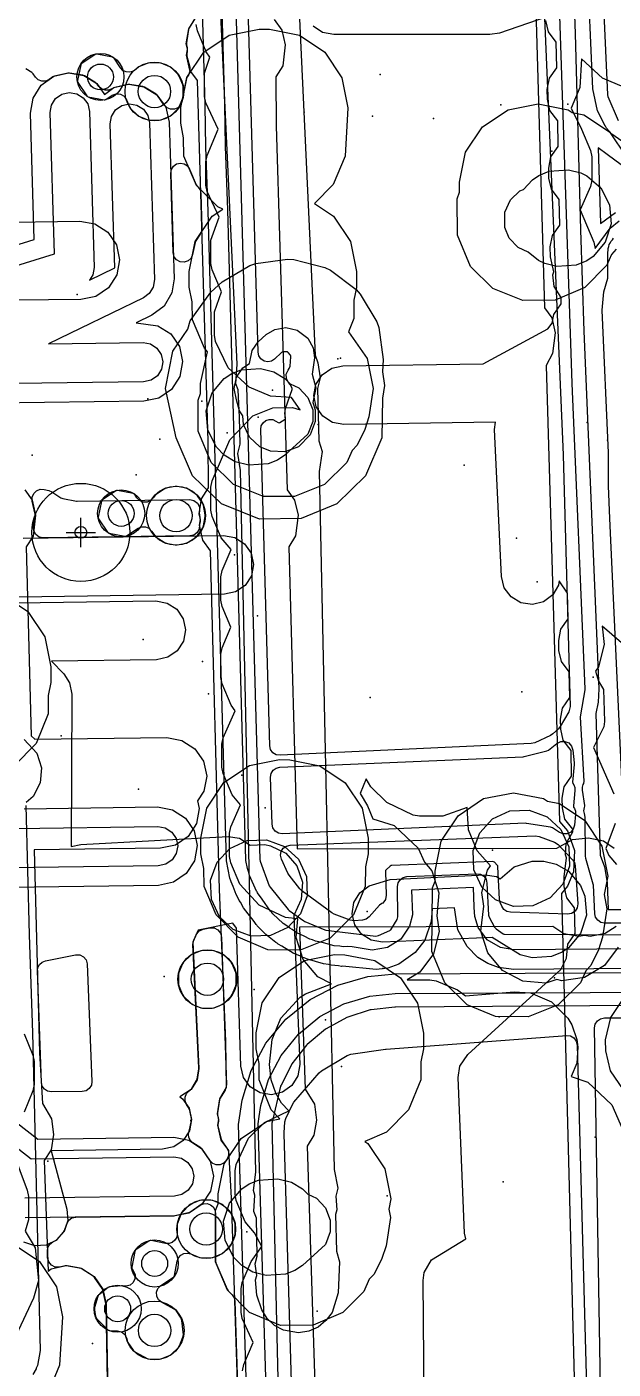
# Model space of a CAD drawing. Header units: metres. Extents: x 17722 to 17999, y 13535 to 15917.
# Drawn here: x 17795.3 to 17825.2, y 14920.9 to 14989.4 of the extents above; entities that cross this region are included whole.
import ezdxf

# ---------------------------------------------------------------- set-up
doc = ezdxf.new("R2010")
doc.units = ezdxf.units.M
for name, color, linetype in [('AI_GREENING_ALLOWED_ZONE', 4, 'Continuous'), ('AI_GREENING_EXCLUSIONS', 1, 'Continuous'), ('AI_GREENING_LAWN', 82, 'Continuous'), ('AI_GREENING_REJECTED', 6, 'Continuous'), ('AI_GREENING_SHRUBS', 92, 'Continuous'), ('AI_GREENING_TREES', 3, 'Continuous')]:
    doc.layers.add(name, color=color, linetype=linetype)

# ---------------------------------------------------------------- blocks, each defined once
blk = doc.blocks.new('AI_TREE')
for p, q in [((0, -0.3), (0, 0.3)), ((-0.3, 0), (0.3, 0))]:
    blk.add_line(p, q)
for radius in [1, 0.12]:
    blk.add_circle((0, 0), radius)
blk = doc.blocks.new('AI_SHRUB')
for radius in [1, 0.55]:
    blk.add_circle((0, 0), radius)

msp = doc.modelspace()

# ---------------------------------------------------------------- linework, layer by layer
at = {"layer": 'AI_GREENING_ALLOWED_ZONE'}
for points in [[(17803.857, 14989.706), (17803.605, 14989.302), (17803.571, 14989.212), (17803.459, 14988.539), (17803.462, 14988.443), (17803.493, 14988.309), (17803.499, 14988.113), (17803.474, 14987.963), (17803.479, 14987.858), (17803.628, 14987.303), (17803.638, 14987.092), (17803.56, 14986.895), (17803.502, 14986.808), (17803.465, 14986.718), (17803.231, 14985.544), (17803.158, 14985.366), (17803.023, 14985.228), (17802.846, 14985.152), (17802.653, 14985.149), (17802.474, 14985.218), (17802.334, 14985.351), (17801.98, 14985.846), (17801.91, 14985.913), (17801.331, 14986.274), (17801.241, 14986.308), (17800.568, 14986.42), (17800.472, 14986.417), (17799.807, 14986.263), (17799.719, 14986.224), (17799.689, 14986.202), (17799.511, 14986.122), (17799.316, 14986.116), (17799.133, 14986.185), (17798.991, 14986.319), (17798.916, 14986.425), (17798.845, 14986.491), (17798.267, 14986.853), (17798.177, 14986.887), (17797.505, 14987), (17797.408, 14986.998), (17796.744, 14986.845), (17796.655, 14986.805), (17796.468, 14986.671), (17796.289, 14986.59), (17796.092, 14986.584), (17795.908, 14986.655), (17795.766, 14986.791), (17795.653, 14986.954), (17795.584, 14987.021), (17795.279, 14987.217)], [(17799.491, 14917.28), (17799.363, 14924.156), (17799.358, 14924.205), (17799.207, 14924.895), (17799.169, 14924.983), (17798.779, 14925.543), (17798.71, 14925.61), (17798.136, 14925.979), (17798.046, 14926.014), (17797.375, 14926.134), (17797.278, 14926.133), (17796.99, 14926.07), (17796.99, 14926.07), (17796.773, 14926.071), (17796.577, 14926.164), (17796.439, 14926.331), (17796.384, 14926.541), (17796.372, 14926.886), (17796.402, 14927.074), (17796.499, 14927.236), (17796.65, 14927.351), (17796.795, 14927.423), (17796.872, 14927.482), (17797.192, 14927.849), (17797.24, 14927.933), (17797.358, 14928.282), (17797.461, 14928.458), (17797.626, 14928.578), (17797.825, 14928.622), (17802.84, 14928.689), (17802.889, 14928.694), (17803.58, 14928.841), (17803.669, 14928.879), (17804.166, 14929.221), (17804.33, 14929.295), (17804.51, 14929.305), (17804.682, 14929.251), (17804.824, 14929.14), (17804.917, 14928.986), (17804.949, 14928.808), (17804.947, 14926.388), (17804.966, 14926.293), (17805.533, 14924.938), (17805.585, 14924.86), (17805.785, 14924.656), (17805.888, 14924.502), (17805.928, 14924.322), (17806.207, 14915.727)]]:
    msp.add_lwpolyline(points, dxfattribs=at)
for points in [[(17802.662, 14981.884), (17802.694, 14982.078), (17802.799, 14982.244), (17802.959, 14982.357), (17803.151, 14982.4), (17803.344, 14982.365), (17803.51, 14982.259), (17803.621, 14982.097), (17803.963, 14981.299), (17804.016, 14981.222), (17804.049, 14981.188), (17804.155, 14981.033), (17804.195, 14980.85), (17804.249, 14979.077), (17804.23, 14978.924), (17804.165, 14978.784), (17803.936, 14978.442), (17803.899, 14978.353), (17803.778, 14977.742), (17803.697, 14977.552), (17803.545, 14977.411), (17803.35, 14977.343), (17803.144, 14977.36), (17802.963, 14977.459), (17802.837, 14977.623), (17802.788, 14977.824), (17802.662, 14981.884)], [(17795.604, 14965.153), (17795.601, 14965.355), (17795.677, 14965.542), (17795.821, 14965.683), (17796.01, 14965.756), (17796.212, 14965.749), (17796.447, 14965.691), (17796.6, 14965.624), (17797.066, 14965.322), (17797.156, 14965.286), (17797.851, 14965.157), (17797.899, 14965.153), (17803.634, 14965.229), (17803.846, 14965.184), (17804.02, 14965.055), (17804.122, 14964.863), (17804.134, 14964.647), (17804.117, 14964.548), (17804.12, 14964.452), (17804.151, 14964.318), (17804.157, 14964.122), (17804.131, 14963.968), (17804.134, 14963.891), (17804.1, 14963.697), (17803.995, 14963.53), (17803.833, 14963.418), (17803.64, 14963.376), (17796.174, 14963.277), (17795.962, 14963.321), (17795.789, 14963.451), (17795.686, 14963.641), (17795.674, 14963.857), (17795.759, 14964.389), (17795.756, 14964.483), (17795.604, 14965.153)], [(17805.491, 14931.502), (17805.354, 14931.365), (17805.176, 14931.29), (17804.982, 14931.289), (17804.802, 14931.361), (17804.663, 14931.496), (17804.262, 14932.081), (17804.192, 14932.148), (17803.791, 14932.409), (17803.666, 14932.525), (17803.587, 14932.677), (17803.564, 14932.846), (17803.599, 14933.013), (17803.623, 14933.073), (17803.712, 14933.552), (17803.711, 14933.648), (17803.609, 14934.124), (17803.571, 14934.213), (17803.468, 14934.364), (17803.39, 14934.546), (17803.389, 14934.745), (17803.466, 14934.928), (17803.608, 14935.067), (17803.651, 14935.094), (17803.728, 14935.174), (17803.976, 14935.584), (17804.008, 14935.675), (17804.085, 14936.181), (17804.087, 14936.23), (17803.793, 14942.525), (17803.835, 14942.749), (17803.955, 14943.021), (17804.099, 14943.209), (17804.314, 14943.31), (17804.653, 14943.378), (17804.868, 14943.374), (17805.061, 14943.279), (17805.197, 14943.113), (17805.251, 14942.904), (17805.504, 14935.375), (17805.431, 14935.097), (17805.185, 14934.696), (17805.152, 14934.605), (17805.045, 14933.932), (17805.049, 14933.835), (17805.081, 14933.702), (17805.088, 14933.506), (17805.064, 14933.351), (17805.067, 14933.255), (17805.225, 14932.591), (17805.265, 14932.503), (17805.527, 14932.142), (17805.61, 14931.959), (17805.613, 14931.757), (17805.537, 14931.571), (17805.491, 14931.502)], [(17797.811, 14942.005), (17798.026, 14942.001), (17798.219, 14941.908), (17798.355, 14941.742), (17798.409, 14941.535), (17798.647, 14935.546), (17798.616, 14935.351), (17798.511, 14935.182), (17798.348, 14935.068), (17798.154, 14935.027), (17796.575, 14935.006), (17796.386, 14935.04), (17796.224, 14935.144), (17796.113, 14935.301), (17796.069, 14935.488), (17795.869, 14941.188), (17795.894, 14941.362), (17795.977, 14941.516), (17796.108, 14941.632), (17796.271, 14941.696), (17797.811, 14942.005)]]:
    msp.add_lwpolyline(points, close=True, dxfattribs=at)
at = {"layer": 'AI_GREENING_EXCLUSIONS'}
for points in [[(17826.265, 14941.31), (17820.153, 14941.259), (17819.369, 14941.361), (17818.821, 14941.564), (17818.321, 14941.871), (17817.762, 14942.424), (17817.299, 14943.28), (17817.129, 14944.393), (17815.98, 14944.344), (17815.941, 14943.705), (17815.605, 14942.753), (17815.122, 14942.114), (17814.293, 14941.529), (17813.725, 14941.327), (17813.125, 14941.246), (17811.417, 14941.415), (17811.359, 14941.414), (17811.217, 14941.435), (17810.832, 14941.473), (17810.704, 14941.508), (17810.439, 14941.546), (17809.626, 14941.779), (17809.455, 14941.853), (17809.378, 14941.874), (17809.27, 14941.933), (17808.895, 14942.095), (17808.322, 14942.448), (17808.141, 14942.546), (17808.093, 14942.589), (17808.012, 14942.638), (17807.516, 14943.04), (17807.07, 14943.483), (17807.042, 14943.519), (17807.012, 14943.546), (17806.908, 14943.695), (17806.374, 14944.394), (17806.21, 14944.692), (17806.151, 14944.777), (17806.1, 14944.894), (17805.997, 14945.081), (17805.835, 14945.497), (17805.738, 14945.721), (17805.723, 14945.786), (17805.674, 14945.912), (17805.496, 14946.804), (17805.496, 14946.819), (17805.496, 14946.819), (17804.569, 14979.956), (17804.447, 14983.211), (17804.419, 14985.343), (17803.611, 15014.224)], [(17826.503, 14942.312), (17820.145, 14942.259), (17819.468, 14942.375), (17818.798, 14942.772), (17818.33, 14943.396), (17818.157, 14943.954), (17818.135, 14944.422), (17818.132, 14944.439), (17818.134, 14944.444), (17818.086, 14945.434), (17814.939, 14945.302), (17814.976, 14944.035), (17814.836, 14943.456), (17814.39, 14942.796), (17813.715, 14942.368), (17812.928, 14942.246), (17811.908, 14942.412), (17811.675, 14942.424), (17811.443, 14942.411), (17811.274, 14942.445), (17810.997, 14942.459), (17810.439, 14942.613), (17810.044, 14942.693), (17809.881, 14942.768), (17809.743, 14942.806), (17809.457, 14942.961), (17809.081, 14943.132), (17808.858, 14943.286), (17808.723, 14943.359), (17808.624, 14943.447), (17808.397, 14943.603), (17807.873, 14944.087), (17807.819, 14944.16), (17807.749, 14944.222), (17807.323, 14944.834), (17807.077, 14945.167), (17807.058, 14945.213), (17807.032, 14945.251), (17806.684, 14946.043), (17806.633, 14946.256), (17806.571, 14946.41), (17806.496, 14946.817), (17806.496, 14946.833), (17806.496, 14946.833), (17805.568, 14980.024), (17805.446, 14983.247), (17805.418, 14985.374), (17804.61, 15014.252)], [(17820.987, 15000.191), (17821.718, 14975.009), (17822.078, 14974.502), (17822.253, 14973.742), (17822.116, 14972.694), (17821.804, 14972.075), (17822.479, 14948.813), (17822.882, 14948.332), (17823.243, 14947.318), (17823.185, 14946.234), (17822.882, 14945.512), (17822.581, 14945.133), (17823.622, 14905.451)], [(17826.208, 14983.124), (17825.138, 14983.887), (17825.138, 14983.887), (17825.138, 14983.887), (17825.138, 14983.887), (17824.866, 14984.181), (17824.814, 14984.283), (17824.804, 14984.295), (17824.801, 14984.308), (17824.408, 14985.075), (17824.177, 14986.193), (17823.606, 14999.469)], [(17822.943, 14998.333), (17823.268, 14989.02), (17823.548, 14978.993), (17823.71, 14973.82), (17824.483, 14955.579), (17824.45, 14954.89), (17824.32, 14954.321), (17824.546, 14947.079), (17824.766, 14946.484), (17824.901, 14945.688), (17824.965, 14944.323), (17825.957, 14944.319)], [(17808.976, 14995.26), (17810.024, 14972.61), (17810.167, 14972.21), (17810.281, 14971.438), (17810.144, 14970.896), (17810.213, 14968.233), (17810.378, 14967.688), (17810.227, 14966.663), (17810.993, 14931.042), (17811.171, 14930.088), (17811.072, 14929.692), (17811.133, 14928.992), (17811.056, 14928.748), (17811.103, 14926.883), (17811.269, 14926.337), (17811.187, 14924.751), (17810.881, 14923.758), (17810.574, 14923.335), (17810.17, 14923.006), (17809.694, 14922.793), (17809.177, 14922.71), (17808.408, 14922.841), (17807.949, 14923.089), (17807.57, 14923.447), (17807.296, 14923.893), (17807.057, 14924.632), (17806.984, 14925.409), (17807.056, 14925.641), (17806.969, 14926.232), (17807.067, 14926.625), (17807.024, 14928.56), (17806.9, 14928.901), (17806.947, 14929.732), (17806.871, 14929.983), (17806.995, 14930.917), (17806.225, 14966.716), (17806.078, 14967.583), (17806.197, 14968.055), (17806.167, 14969.442), (17806.102, 14970.834), (17805.98, 14971.142), (17806.042, 14972.147), (17804.997, 14994.706)], [(17808.976, 14995.26), (17810.024, 14972.61), (17810.167, 14972.21), (17810.281, 14971.438), (17810.144, 14970.896), (17810.213, 14968.233), (17810.378, 14967.688), (17810.227, 14966.663), (17810.993, 14931.042), (17811.171, 14930.088), (17811.072, 14929.692), (17811.133, 14928.992), (17811.056, 14928.748), (17811.103, 14926.883), (17811.269, 14926.337), (17811.187, 14924.751), (17810.881, 14923.758), (17810.574, 14923.335), (17810.17, 14923.006), (17809.694, 14922.793), (17809.177, 14922.71), (17808.408, 14922.841), (17807.949, 14923.089), (17807.57, 14923.447), (17807.296, 14923.893), (17807.057, 14924.632), (17806.984, 14925.409), (17807.056, 14925.641), (17806.969, 14926.232), (17807.067, 14926.625), (17807.024, 14928.56), (17806.9, 14928.901), (17806.947, 14929.732), (17806.871, 14929.983), (17806.995, 14930.917), (17806.225, 14966.716), (17806.078, 14967.583), (17806.197, 14968.055), (17806.167, 14969.442), (17806.102, 14970.834), (17805.98, 14971.142), (17806.042, 14972.147), (17804.997, 14994.706)], [(17806.352, 14911.24), (17805.757, 14929.6), (17805.622, 14932.01), (17805.236, 14932.543), (17805.056, 14933.303), (17805.104, 14933.605), (17805.037, 14933.883), (17805.159, 14934.654), (17805.51, 14935.225), (17805.476, 14937.595), (17805.154, 14945.339), (17804.68, 14962.622), (17804.298, 14963.159), (17804.123, 14963.919), (17804.174, 14964.221), (17804.109, 14964.5), (17804.237, 14965.27), (17804.592, 14965.838), (17804.576, 14968.208), (17804.022, 14986.613), (17803.64, 14987.149), (17803.465, 14987.91), (17803.516, 14988.212), (17803.451, 14988.491), (17803.579, 14989.261), (17803.933, 14989.829)], [(17807.938, 14989.726), (17808.316, 14989.192), (17808.489, 14988.431), (17808.367, 14987.366), (17808.018, 14986.81), (17808.037, 14984.309), (17808.596, 14965.735), (17808.974, 14965.201), (17809.148, 14964.44), (17809.025, 14963.375), (17808.676, 14962.819), (17809.099, 14947.414), (17822.344, 14947.446), (17823.135, 14947.895), (17823.95, 14947.965), (17824.714, 14947.816), (17825.261, 14947.453)], [(17821.824, 14989.871), (17819.413, 14989.039), (17818.924, 14988.957), (17810.974, 14988.957), (17810.4, 14989.071), (17809.913, 14989.396)], [(17806.317, 14920.774), (17806.382, 14921.096), (17806.86, 14922.218), (17806.31, 14923.446), (17806.244, 14923.768), (17806.244, 14924.956), (17806.31, 14925.278), (17806.763, 14926.361), (17807.297, 14927.114), (17806.935, 14927.813), (17806.455, 14928.379), (17806.002, 14929.462), (17805.937, 14929.785), (17805.937, 14930.972), (17806.002, 14931.295), (17806.632, 14932.641), (17807.443, 14933.452), (17808.673, 14934.034), (17808.314, 14934.433), (17808.017, 14934.942), (17807.783, 14935.621), (17807.701, 14936.402), (17807.823, 14937.681), (17808.276, 14938.764), (17809.264, 14939.838), (17809.527, 14940.015), (17810.849, 14940.517), (17810.166, 14940.871), (17809.413, 14941.767), (17809.059, 14942.883), (17809.141, 14943.841), (17808.516, 14943.906), (17807.169, 14944.537), (17806.181, 14945.611), (17805.728, 14946.694), (17805.663, 14947.017), (17805.663, 14948.204), (17805.728, 14948.526), (17806.212, 14949.655), (17805.786, 14950.167), (17805.333, 14951.251), (17805.267, 14951.573), (17805.267, 14952.76), (17805.333, 14953.083), (17805.95, 14954.45), (17805.737, 14954.749), (17805.284, 14955.832), (17805.219, 14956.155), (17805.219, 14957.342), (17805.284, 14957.665), (17805.727, 14958.725), (17805.287, 14959.778), (17805.221, 14960.101), (17805.221, 14961.288), (17805.287, 14961.611), (17805.735, 14962.683), (17805.224, 14963.281), (17804.77, 14964.364), (17804.705, 14964.687), (17804.705, 14965.874), (17804.77, 14966.197), (17805.679, 14968.283), (17806.839, 14969.505), (17807.869, 14969.912), (17808.863, 14969.939), (17809.258, 14969.814), (17808.82, 14970.445), (17807.738, 14970.51), (17806.655, 14970.963), (17805.581, 14971.951), (17804.95, 14973.298), (17804.885, 14973.62), (17804.885, 14974.808), (17805.248, 14975.841), (17804.774, 14976.956), (17804.774, 14976.956), (17804.708, 14977.278), (17804.708, 14978.466), (17805.13, 14979.641), (17804.523, 14980.952), (17804.458, 14981.275), (17804.458, 14982.462), (17804.523, 14982.785), (17805.079, 14984.13), (17804.45, 14985.475), (17804.385, 14985.797), (17804.385, 14986.984), (17804.658, 14987.804), (17804.473, 14988.075), (17804.019, 14989.159), (17803.954, 14989.481)], [(17815.597, 14917.292), (17815.527, 14925.381), (17815.579, 14925.784), (17815.957, 14926.445), (17817.699, 14927.511), (17817.629, 14927.8), (17817.312, 14935.744), (17817.404, 14936.322), (17817.798, 14936.91), (17822.541, 14941.256), (17822.826, 14941.831), (17822.896, 14942.548), (17823.27, 14943.083), (17823.241, 14944.398), (17822.844, 14944.916), (17822.717, 14945.487), (17822.706, 14945.987), (17822.838, 14946.944), (17822.784, 14947.102), (17822.819, 14947.686), (17823.155, 14948.283), (17823.152, 14948.414), (17822.755, 14948.932), (17822.628, 14949.504), (17822.617, 14950.004), (17822.718, 14950.58), (17823.092, 14951.116), (17823.063, 14952.43), (17822.666, 14952.949), (17822.539, 14953.52), (17822.528, 14954.02), (17822.629, 14954.596), (17823.003, 14955.132), (17822.974, 14956.446), (17822.577, 14956.965), (17822.45, 14957.536), (17822.439, 14958.036), (17822.54, 14958.613), (17822.914, 14959.148), (17822.885, 14960.463), (17822.465, 14961.084), (17822.433, 14960.869), (17822.131, 14960.367), (17821.66, 14960.019), (17821.092, 14959.878), (17820.514, 14959.965), (17820.012, 14960.266), (17819.664, 14960.737), (17819.523, 14961.305), (17819.165, 14968.814), (17819.207, 14969.188), (17811.478, 14969.058), (17810.903, 14969.164), (17810.412, 14969.483), (17810.08, 14969.965), (17809.958, 14970.538), (17810.065, 14971.113), (17810.384, 14971.604), (17810.866, 14971.936), (17811.438, 14972.057), (17818.584, 14972.152), (17821.884, 14973.952), (17822.109, 14974.24), (17822.188, 14974.683), (17822.564, 14975.218), (17822.558, 14975.538), (17822.203, 14976.111), (17822.139, 14976.693), (17822.186, 14976.854), (17822.018, 14977.624), (17822.009, 14978.124), (17822.112, 14978.7), (17822.487, 14979.234), (17822.462, 14980.549), (17822.067, 14981.069), (17821.941, 14981.64), (17821.932, 14982.14), (17822.035, 14982.716), (17822.411, 14983.251), (17822.386, 14984.565), (17821.99, 14985.085), (17821.865, 14985.657), (17821.855, 14986.157), (17821.959, 14986.733), (17822.334, 14987.267), (17822.309, 14988.582), (17821.913, 14989.102), (17821.788, 14989.673)], [(17825.752, 14986.285), (17824.669, 14986.738), (17823.595, 14987.726), (17823.509, 14986.264), (17823.069, 14985.211), (17823.606, 14984.133), (17824.059, 14983.05), (17824.124, 14982.727), (17824.124, 14981.54), (17824.059, 14981.217), (17823.524, 14980.013), (17824.227, 14978.372), (17824.292, 14978.046), (17825.054, 14979.086), (17825.512, 14979.462)], [(17788.486, 14976.26), (17795.707, 14978.508), (17795.516, 14984.95), (17795.646, 14985.72), (17796.06, 14986.381), (17796.696, 14986.834), (17797.456, 14987.009), (17798.226, 14986.879), (17798.887, 14986.465), (17799.281, 14985.911), (17799.759, 14986.252), (17800.52, 14986.428), (17801.289, 14986.3), (17801.951, 14985.886), (17802.405, 14985.251), (17802.581, 14984.491), (17802.829, 14976.496), (17802.72, 14975.78), (17802.326, 14975.106), (17801.704, 14974.635), (17800.9, 14974.245), (17802.003, 14974.107), (17802.658, 14973.682), (17803.1, 14973.039), (17803.262, 14972.276), (17803.12, 14971.508), (17802.695, 14970.854), (17802.052, 14970.412), (17801.289, 14970.249), (17793.674, 14970.149)], [(17788.348, 14975.17), (17796.729, 14977.779), (17796.516, 14984.98), (17796.581, 14985.365), (17796.788, 14985.695), (17797.106, 14985.922), (17797.486, 14986.009), (17797.871, 14985.944), (17798.201, 14985.737), (17798.428, 14985.419), (17798.515, 14985.039), (17798.751, 14977.08), (17798.686, 14976.695), (17798.515, 14976.421), (17799.81, 14977.05), (17799.582, 14984.398), (17799.646, 14984.783), (17799.853, 14985.114), (17800.17, 14985.341), (17800.551, 14985.429), (17800.935, 14985.364), (17801.266, 14985.158), (17801.493, 14984.84), (17801.581, 14984.46), (17801.829, 14976.465), (17801.765, 14976.08), (17801.559, 14975.749), (17801.267, 14975.534), (17796.43, 14973.185), (17801.249, 14973.249), (17801.633, 14973.178), (17801.96, 14972.966), (17802.181, 14972.644), (17802.262, 14972.262), (17802.191, 14971.879), (17801.979, 14971.552), (17801.657, 14971.33), (17801.275, 14971.249), (17793.469, 14971.146)], [(17825.373, 14978.011), (17825.124, 14977.744), (17824.894, 14977.195), (17823.771, 14976.051), (17822.263, 14975.404), (17820.602, 14975.388), (17819.079, 14976.008), (17817.935, 14977.131), (17817.272, 14978.717), (17817.263, 14980.575), (17817.387, 14980.911), (17817.387, 14981.424), (17817.691, 14982.955), (17818.559, 14984.252), (17819.856, 14985.12), (17821.387, 14985.424), (17821.387, 14985.424), (17822.918, 14985.12), (17823.117, 14984.986), (17823.72, 14984.867), (17825.017, 14983.999), (17825.885, 14982.702)], [(17825.627, 14982.31), (17824.913, 14982.839), (17824.452, 14983.177), (17824.574, 14979.314), (17825.331, 14979.876)], [(17793.474, 14979.378), (17798.03, 14979.438), (17798.797, 14979.296), (17799.451, 14978.871), (17799.893, 14978.228), (17800.056, 14977.465), (17799.914, 14976.698), (17799.489, 14976.043), (17798.846, 14975.601), (17798.082, 14975.439), (17793.092, 14975.394)], [(17825.957, 14944.322), (17825.05, 14964.27), (17824.97, 14965.939), (17824.974, 14965.994), (17824.969, 14967.626), (17824.658, 14974.893), (17824.73, 14975.832), (17824.943, 14976.536), (17824.939, 14977.864), (17824.955, 14977.946), (17824.956, 14978.048), (17824.994, 14978.144), (17825.014, 14978.247), (17825.065, 14978.324), (17825.1, 14978.41), (17825.172, 14978.485), (17825.23, 14978.572)], [(17795.217, 14965.731), (17795.594, 14965.197), (17795.767, 14964.436), (17795.643, 14963.371), (17795.293, 14962.815), (17795.546, 14953.175), (17795.729, 14952.999), (17802.467, 14953.088), (17803.234, 14952.946), (17803.889, 14952.521), (17804.331, 14951.878), (17804.493, 14951.114), (17804.351, 14950.347), (17804.032, 14949.855), (17804.115, 14949.465), (17803.973, 14948.698), (17803.548, 14948.043), (17802.905, 14947.601), (17802.142, 14947.439), (17795.698, 14947.354), (17795.98, 14936.996), (17796.117, 14934.416), (17796.591, 14933.639), (17796.687, 14932.827), (17796.562, 14932.059), (17796.216, 14931.5), (17796.407, 14925.868), (17796.564, 14925.977), (17797.326, 14926.143), (17798.094, 14926.005), (17798.751, 14925.584), (17799.197, 14924.943), (17799.363, 14924.181), (17799.5, 14916.782)], [(17795.134, 14963.264), (17805.358, 14963.399), (17805.933, 14963.292), (17806.424, 14962.974), (17806.756, 14962.491), (17806.877, 14961.919), (17806.771, 14961.343), (17806.452, 14960.852), (17805.97, 14960.521), (17805.397, 14960.399), (17794.911, 14960.26)], [(17794.079, 14960.392), (17795.376, 14959.524), (17796.244, 14958.227), (17796.548, 14956.696), (17796.548, 14955.89), (17796.417, 14955.231), (17796.417, 14954.306), (17795.797, 14952.784), (17794.674, 14951.64)], [(17794.835, 14959.968), (17801.899, 14960.062), (17802.475, 14959.955), (17802.966, 14959.637), (17803.297, 14959.154), (17803.419, 14958.582), (17803.312, 14958.006), (17802.994, 14957.515), (17802.511, 14957.184), (17801.939, 14957.062), (17796.577, 14956.991), (17797.204, 14956.336), (17797.507, 14955.873), (17797.621, 14955.299), (17797.58, 14947.528), (17798.075, 14947.636), (17805.583, 14948.046), (17806.162, 14947.963), (17806.714, 14947.601), (17807.45, 14947.629), (17807.742, 14947.57), (17808.522, 14947.183), (17809.088, 14946.539), (17809.373, 14945.706), (17809.314, 14944.82), (17808.937, 14944.007), (17809.24, 14936.413), (17809.146, 14935.835), (17808.837, 14935.338), (17808.361, 14934.997), (17807.792, 14934.864), (17807.214, 14934.958), (17806.717, 14935.267), (17806.376, 14935.743), (17806.242, 14936.312), (17806.006, 14943.361), (17805.819, 14943.612), (17804.059, 14943.259), (17803.788, 14942.642), (17804.088, 14936.205), (17804.001, 14935.627), (17803.699, 14935.125), (17803.119, 14934.751), (17803.267, 14934.655), (17803.599, 14934.172), (17803.721, 14933.6), (17803.614, 14933.025), (17803.295, 14932.534), (17802.813, 14932.202), (17802.241, 14932.08), (17796.565, 14932.005), (17797.372, 14929.025), (17797.411, 14928.441), (17797.224, 14927.886), (17796.839, 14927.445), (17796.315, 14927.185), (17795.731, 14927.146), (17795.177, 14927.332)], [(17825.634, 14957.925), (17824.653, 14958.77), (17824.757, 14957.83), (17824.471, 14956.694), (17824.304, 14956.469), (17824.457, 14955.968), (17824.72, 14955.541), (17824.774, 14953.9), (17824.742, 14953.628), (17824.204, 14952.585), (17825.241, 14950.219)], [(17795.196, 14952.989), (17795.83, 14952.293), (17796.07, 14951.55), (17796.007, 14950.772), (17795.651, 14950.077), (17795.288, 14949.768)], [(17825.462, 14942.389), (17824.764, 14941.449), (17823.759, 14940.848), (17822.601, 14940.677), (17822.347, 14940.741), (17821.78, 14940.562), (17820.614, 14940.662), (17819.575, 14941.201), (17818.821, 14942.097), (17818.467, 14943.213), (17818.622, 14944.484), (17818.518, 14945.189), (17818.803, 14946.324), (17818.964, 14946.541), (17818.287, 14947.304), (17817.834, 14948.387), (17817.768, 14949.517), (17816.535, 14949.071), (17815.348, 14949.071), (17815.025, 14949.136), (17813.679, 14949.767), (17812.868, 14950.577), (17812.63, 14950.986), (17812.312, 14950.227), (17812.683, 14949.61), (17812.959, 14948.95), (17814.051, 14948.599), (17815.275, 14947.441), (17815.602, 14946.725), (17815.97, 14946.286), (17816.324, 14945.17), (17816.22, 14943.997), (17816.338, 14943.194), (17816.053, 14942.059), (17815.355, 14941.119), (17814.709, 14940.732), (17815.873, 14940.732), (17816.196, 14940.667), (17817.279, 14940.214), (17817.678, 14939.901), (17820.167, 14940.111), (17820.992, 14940.057), (17822.075, 14939.604), (17822.907, 14938.773), (17823.102, 14938.438), (17823.36, 14937.689), (17823.415, 14937.295), (17823.36, 14936.471), (17823.078, 14935.787), (17823.916, 14935.502), (17825.14, 14934.343), (17826.161, 14932.019)], [(17795.186, 14949.457), (17801.988, 14949.547), (17802.756, 14949.405), (17803.41, 14948.98), (17803.852, 14948.337), (17804.015, 14947.573), (17803.872, 14946.806), (17803.447, 14946.152), (17802.804, 14945.709), (17802.041, 14945.547), (17794.418, 14945.446)], [(17795.281, 14949.63), (17795.453, 14943.028), (17795.615, 14938.013), (17796.005, 14921.819), (17796.005, 14921.819), (17796.005, 14921.819), (17795.872, 14921.05), (17795.804, 14920.917), (17795.795, 14920.877), (17795.637, 14920.586)], [(17825.307, 14948.71), (17824.837, 14947.421), (17824.991, 14947.077), (17825.379, 14946.616)], [(17794.789, 14948.452), (17802.001, 14948.547), (17802.385, 14948.476), (17802.712, 14948.263), (17802.933, 14947.942), (17803.015, 14947.56), (17802.944, 14947.177), (17802.731, 14946.849), (17802.41, 14946.628), (17802.028, 14946.547), (17794.405, 14946.446)], [(17825.358, 14943.453), (17824.812, 14943.084), (17824.047, 14942.929), (17823.747, 14942.987), (17823.466, 14942.929), (17822.7, 14943.076), (17822.14, 14943.445), (17809.224, 14943.414), (17809.515, 14935.153), (17809.99, 14934.377), (17810.087, 14933.565), (17809.962, 14932.796), (17809.617, 14932.237), (17810.217, 14913.747)], [(17806.521, 14919.85), (17806.121, 14933.343), (17806.294, 14934.581), (17806.754, 14936.096), (17807.505, 14937.493), (17807.505, 14937.493), (17808.527, 14938.723), (17809.771, 14939.724), (17811.176, 14940.453), (17812.7, 14940.891), (17814.093, 14941.028), (17847.2, 14941.198)], [(17807.52, 14919.872), (17807.121, 14933.381), (17807.174, 14933.744), (17807.174, 14933.745), (17807.174, 14933.745), (17807.258, 14934.315), (17807.647, 14935.645), (17808.291, 14936.873), (17809.173, 14937.959), (17810.253, 14938.848), (17811.476, 14939.499), (17812.805, 14939.896), (17814.099, 14940.028), (17847.226, 14940.198)], [(17825.736, 14935.118), (17825.072, 14936.082), (17824.833, 14937.098), (17824.826, 14937.668), (17825.088, 14938.808), (17825.675, 14939.671)], [(17795.183, 14937.973), (17795.637, 14936.89), (17795.702, 14936.567), (17795.702, 14935.38), (17795.637, 14935.057), (17795.183, 14933.974)], [(17792.378, 14935.339), (17795.892, 14932.597), (17802.812, 14932.689), (17803.579, 14932.546), (17804.234, 14932.121), (17804.676, 14931.478), (17804.838, 14930.715), (17804.696, 14929.948), (17804.271, 14929.293), (17803.628, 14928.851), (17802.865, 14928.689), (17795.242, 14928.588)], [(17791.392, 14934.84), (17795.554, 14931.592), (17802.825, 14931.689), (17803.209, 14931.618), (17803.536, 14931.405), (17803.757, 14931.084), (17803.838, 14930.702), (17803.767, 14930.318), (17803.555, 14929.991), (17803.233, 14929.77), (17802.852, 14929.689), (17795.229, 14929.588)], [(17794.596, 14932.001), (17795.343, 14929.989), (17795.408, 14929.667), (17795.408, 14928.479), (17795.237, 14927.905), (17795.746, 14927.056), (17795.928, 14925.381), (17795.666, 14924.479), (17794.763, 14922.565)], [(17794.674, 14927.227), (17795.972, 14926.36), (17796.839, 14925.062), (17797.143, 14923.531), (17796.996, 14921.064), (17796.392, 14919.619)]]:
    msp.add_lwpolyline(points, dxfattribs=at)
for points in [[(17803.754, 14975.319), (17803.605, 14976.069), (17803.605, 14976.871), (17803.909, 14978.401), (17804.776, 14979.699), (17805.31, 14980.055), (17805.062, 14980.175), (17803.982, 14981.255), (17803.335, 14982.764), (17803.319, 14983.684), (17803.17, 14984.434), (17803.17, 14985.236), (17803.474, 14986.767), (17804.342, 14988.064), (17805.639, 14988.932), (17807.17, 14989.236), (17807.692, 14989.231), (17809.223, 14988.927), (17810.52, 14988.059), (17811.388, 14986.762), (17811.692, 14985.231), (17811.545, 14982.764), (17810.941, 14981.319), (17809.985, 14980.342), (17810.955, 14979.694), (17811.822, 14978.396), (17812.127, 14976.866), (17812.127, 14976.06), (17811.995, 14975.4), (17811.995, 14974.476), (17811.724, 14973.786), (17812.68, 14972.429), (17812.984, 14970.898), (17812.763, 14969.457), (17812.551, 14968.803), (17812.159, 14968.013), (17811.91, 14967.745), (17811.637, 14967.133), (17810.493, 14966.01), (17808.971, 14965.39), (17807.388, 14965.39), (17805.865, 14966.01), (17804.721, 14967.133), (17804.058, 14968.719), (17804.058, 14970.302), (17804.182, 14970.639), (17804.182, 14971.151), (17804.542, 14972.765), (17804.374, 14972.954), (17803.769, 14974.398), (17803.754, 14975.319)], [(17823.868, 14981.759), (17824.591, 14981.139), (17825.032, 14980.28), (17825.111, 14979.297), (17824.806, 14978.366), (17824.186, 14977.643), (17823.864, 14977.42), (17823.326, 14977.202), (17822.344, 14977.123), (17821.721, 14977.274), (17821.413, 14977.428), (17820.879, 14977.858), (17820.378, 14978.088), (17819.919, 14978.573), (17819.693, 14979.115), (17819.693, 14979.903), (17819.973, 14980.524), (17820.457, 14980.983), (17820.634, 14981.057), (17821.095, 14981.544), (17821.416, 14981.767), (17821.954, 14981.985), (17822.937, 14982.064), (17823.56, 14981.913), (17823.868, 14981.759)], [(17804.713, 14975.813), (17805.28, 14976.339), (17806.697, 14977.174), (17806.99, 14977.277), (17808.619, 14977.507), (17808.929, 14977.49), (17810.522, 14977.079), (17810.802, 14976.944), (17812.117, 14975.954), (17812.324, 14975.723), (17813.16, 14974.306), (17813.262, 14974.012), (17813.492, 14972.383), (17813.447, 14971.757), (17813.563, 14971.053), (17813.457, 14970.415), (17813.428, 14968.377), (17812.592, 14966.452), (17811.122, 14965.021), (17809.317, 14964.266), (17807.192, 14964.236), (17805.24, 14965.021), (17803.77, 14966.452), (17802.934, 14968.377), (17802.395, 14970.897), (17802.776, 14972.81), (17803.524, 14973.93), (17803.654, 14974.36), (17804.713, 14975.813)], [(17806.335, 14971.957), (17806.668, 14972.18), (17806.808, 14972.841), (17807.125, 14973.277), (17807.53, 14973.658), (17807.969, 14973.914), (17808.531, 14974.008), (17809.102, 14973.88), (17809.643, 14973.473), (17809.92, 14972.975), (17809.993, 14972.471), (17809.868, 14971.639), (17810.065, 14970.942), (17809.901, 14970.185), (17810.026, 14969.809), (17810.026, 14969.215), (17809.77, 14968.528), (17809.166, 14967.923), (17808.478, 14967.667), (17807.738, 14967.696), (17807.197, 14967.923), (17806.672, 14968.409), (17806.365, 14969.07), (17806.336, 14969.504), (17806.166, 14969.757), (17806.009, 14970.322), (17805.895, 14970.897), (17806.009, 14971.471), (17806.335, 14971.957)], [(17809.654, 14968.575), (17808.482, 14967.506), (17808.098, 14967.249), (17807.623, 14967.065), (17806.64, 14966.986), (17805.951, 14967.165), (17805.391, 14967.506), (17804.986, 14967.911), (17804.545, 14968.771), (17804.466, 14969.754), (17804.771, 14970.684), (17805.391, 14971.408), (17805.775, 14971.665), (17806.25, 14971.848), (17807.233, 14971.927), (17807.922, 14971.749), (17808.482, 14971.408), (17808.754, 14971.136), (17809.195, 14970.931), (17809.654, 14970.446), (17809.9, 14969.807), (17809.9, 14969.214), (17809.654, 14968.575)], [(17806.673, 14951.658), (17808.203, 14951.962), (17808.725, 14951.957), (17810.256, 14951.653), (17811.554, 14950.786), (17812.421, 14949.488), (17812.725, 14947.957), (17812.725, 14947.151), (17812.594, 14946.492), (17812.579, 14945.49), (17811.974, 14944.045), (17810.787, 14942.859), (17809.265, 14942.239), (17807.604, 14942.254), (17806.096, 14942.901), (17804.973, 14944.045), (17804.368, 14945.49), (17804.353, 14946.411), (17804.203, 14947.16), (17804.203, 14947.962), (17804.508, 14949.493), (17805.375, 14950.791), (17806.673, 14951.658)], [(17820.135, 14950.275), (17821.666, 14949.971), (17821.865, 14949.837), (17822.468, 14949.718), (17823.765, 14948.85), (17824.633, 14947.553), (17824.937, 14946.022), (17824.749, 14945.076), (17824.894, 14944.345), (17824.673, 14942.904), (17824.461, 14942.25), (17824.069, 14941.46), (17823.82, 14941.192), (17823.547, 14940.58), (17822.403, 14939.457), (17820.881, 14938.837), (17819.22, 14938.852), (17817.775, 14939.457), (17816.631, 14940.58), (17815.968, 14942.166), (17816.011, 14945.426), (17816.135, 14945.762), (17816.135, 14946.275), (17816.439, 14947.806), (17817.307, 14949.103), (17818.604, 14949.971), (17820.135, 14950.275)], [(17822.545, 14948.394), (17822.954, 14947.512), (17822.993, 14946.526), (17822.652, 14945.609), (17822.005, 14944.91), (17821.123, 14944.501), (17820.137, 14944.462), (17819.22, 14944.803), (17818.521, 14945.45), (17818.112, 14946.332), (17818.073, 14947.318), (17818.414, 14948.235), (17819.061, 14948.934), (17819.943, 14949.343), (17820.929, 14949.382), (17821.846, 14949.041), (17822.545, 14948.394)], [(17808.466, 14947.528), (17809.165, 14946.881), (17809.574, 14945.999), (17809.613, 14945.013), (17809.272, 14944.096), (17808.625, 14943.397), (17807.743, 14942.988), (17806.757, 14942.949), (17805.84, 14943.29), (17805.141, 14943.937), (17804.732, 14944.819), (17804.693, 14945.805), (17805.034, 14946.722), (17805.681, 14947.421), (17806.563, 14947.83), (17807.549, 14947.869), (17808.466, 14947.528)], [(17812.774, 14945.515), (17813.849, 14945.841), (17818.689, 14946.079), (17819.268, 14945.993), (17819.454, 14945.881), (17820.16, 14946.489), (17821.087, 14946.785), (17821.681, 14946.785), (17822.303, 14946.634), (17822.93, 14946.266), (17823.549, 14945.543), (17823.776, 14945.001), (17823.854, 14944.018), (17823.549, 14943.087), (17822.93, 14942.364), (17822.608, 14942.141), (17822.07, 14941.923), (17821.087, 14941.845), (17820.465, 14941.996), (17819.052, 14942.88), (17813.463, 14942.654), (17812.885, 14942.745), (17812.386, 14943.05), (17812.041, 14943.524), (17811.904, 14944.093), (17811.995, 14944.671), (17812.3, 14945.17), (17812.774, 14945.515)], [(17807.542, 14933.497), (17808.227, 14933.633), (17807.784, 14934.096), (17807.164, 14935.618), (17807.164, 14936.461), (17807.015, 14937.211), (17807.015, 14938.013), (17807.319, 14939.544), (17808.187, 14940.841), (17809.484, 14941.709), (17811.015, 14942.013), (17811.537, 14942.008), (17813.068, 14941.704), (17814.365, 14940.836), (17815.233, 14939.539), (17815.537, 14938.008), (17815.537, 14937.202), (17815.406, 14936.543), (17815.406, 14935.618), (17814.786, 14934.096), (17813.663, 14932.952), (17812.558, 14932.474), (17812.703, 14932.376), (17813.571, 14931.079), (17813.875, 14929.548), (17813.771, 14929.027), (17813.857, 14928.596), (17813.636, 14927.155), (17813.424, 14926.5), (17813.031, 14925.71), (17812.782, 14925.443), (17812.51, 14924.83), (17811.43, 14923.75), (17809.921, 14923.103), (17808.26, 14923.087), (17806.674, 14923.75), (17805.551, 14924.894), (17804.947, 14926.339), (17804.949, 14928.952), (17805.073, 14929.288), (17805.073, 14929.801), (17805.377, 14931.332), (17806.245, 14932.629), (17807.542, 14933.497)], [(17810.544, 14927.224), (17809.372, 14926.155), (17808.988, 14925.898), (17808.513, 14925.714), (17807.53, 14925.636), (17806.841, 14925.814), (17806.281, 14926.155), (17805.876, 14926.561), (17805.435, 14927.42), (17805.356, 14928.403), (17805.662, 14929.334), (17806.281, 14930.057), (17806.666, 14930.314), (17807.141, 14930.498), (17808.124, 14930.577), (17808.812, 14930.398), (17809.372, 14930.057), (17809.644, 14929.785), (17810.085, 14929.581), (17810.544, 14929.096), (17810.79, 14928.457), (17810.79, 14927.863), (17810.544, 14927.224)]]:
    msp.add_lwpolyline(points, close=True, dxfattribs=at)
at = {"layer": 'AI_GREENING_LAWN'}
for points in [[(17826.165, 14943.619), (17824.771, 14943.623), (17824.585, 14943.66), (17824.427, 14943.763), (17824.317, 14943.917), (17824.273, 14944.102), (17824.21, 14945.558), (17824.2, 14945.616), (17823.825, 14946.919), (17823.806, 14947.054), (17823.793, 14949.033), (17823.745, 14949.214), (17823.755, 14949.217), (17823.72, 14949.342), (17823.758, 14949.517), (17823.75, 14949.52), (17823.772, 14949.592), (17823.772, 14949.629), (17823.649, 14950.398), (17823.648, 14950.549), (17823.691, 14950.693), (17823.715, 14950.743), (17823.739, 14950.863), (17823.552, 14954.133), (17823.559, 14954.246), (17823.779, 14955.522), (17823.783, 14955.575), (17823.116, 14971.163), (17823.116, 14971.167), (17821.491, 15019.834)], [(17820.439, 15019.692), (17822.671, 14967.512), (17822.671, 14967.505), (17823.028, 14954.668), (17822.959, 14954.399), (17822.514, 14953.649), (17822.417, 14953.531), (17822.134, 14953.278), (17822.011, 14953.197), (17821.218, 14952.828), (17821.03, 14952.782), (17808.232, 14952.183), (17808.037, 14952.213), (17807.869, 14952.316), (17807.753, 14952.476), (17807.709, 14952.668), (17807.248, 14968.81), (17807.276, 14968.989), (17807.365, 14969.147), (17807.505, 14969.262), (17807.677, 14969.319), (17807.858, 14969.312), (17808.024, 14969.241), (17808.14, 14969.164), (17808.181, 14969.148), (17808.222, 14969.164), (17808.486, 14969.34), (17808.517, 14969.37), (17808.518, 14969.414), (17808.48, 14969.631), (17808.502, 14969.886), (17808.847, 14970.852), (17808.854, 14970.902), (17808.839, 14970.95), (17808.749, 14971.107), (17808.662, 14971.21), (17808.558, 14971.406), (17808.55, 14971.628), (17808.639, 14971.832), (17808.702, 14971.917), (17808.75, 14972.044), (17808.786, 14972.514), (17808.781, 14972.557), (17808.761, 14972.596), (17808.654, 14972.734), (17808.609, 14972.769), (17808.554, 14972.778), (17808.376, 14972.765), (17808.337, 14972.755), (17808.302, 14972.732), (17807.955, 14972.402), (17807.794, 14972.299), (17807.607, 14972.264), (17807.42, 14972.302), (17807.26, 14972.407), (17807.152, 14972.564), (17807.11, 14972.75), (17805.925, 15013.755)], [(17805.176, 15018.689), (17807.195, 14946.858), (17807.211, 14946.777), (17807.685, 14945.526), (17807.724, 14945.458), (17808.649, 14944.315), (17808.697, 14944.27), (17809.449, 14943.731), (17809.498, 14943.704), (17810.508, 14943.284), (17810.574, 14943.267), (17813.119, 14942.96), (17813.249, 14942.98), (17813.821, 14943.236), (17813.852, 14943.255), (17813.875, 14943.283), (17814.204, 14943.812), (17814.241, 14943.945), (17814.218, 14945.485), (17814.252, 14945.674), (17814.354, 14945.836), (17814.51, 14945.948), (17814.697, 14945.992), (17818.261, 14946.142), (17818.453, 14946.112), (17818.619, 14946.012), (17818.734, 14945.855), (17818.781, 14945.667), (17818.863, 14944.025), (17818.892, 14943.92), (17819.169, 14943.409), (17819.247, 14943.323), (17819.61, 14943.076), (17819.642, 14943.061), (17819.677, 14943.055), (17826.663, 14943.014)], [(17824.307, 14999.478), (17824.92, 14985.89), (17824.939, 14985.804), (17825.464, 14984.569)], [(17848.76, 14939.572), (17814.114, 14939.328), (17814.089, 14939.326), (17812.874, 14939.198), (17812.825, 14939.188), (17811.682, 14938.828), (17811.637, 14938.809), (17810.587, 14938.231), (17810.546, 14938.203), (17809.622, 14937.421), (17809.588, 14937.385), (17808.838, 14936.435), (17808.812, 14936.393), (17808.285, 14935.355), (17808.264, 14935.3), (17807.828, 14933.469), (17807.821, 14933.406), (17808.363, 14910.212)], [(17824.741, 14909.729), (17824.266, 14938.274), (17824.301, 14938.468), (17824.408, 14938.632), (17824.571, 14938.743), (17824.763, 14938.783), (17826.353, 14938.791), (17826.542, 14938.755), (17826.704, 14938.65), (17826.813, 14938.492), (17826.855, 14938.304), (17826.855, 14938.304), (17828.255, 14883.989)], [(17812.606, 14791.845), (17808.441, 14932.865), (17808.443, 14932.915), (17808.482, 14933.473), (17808.528, 14933.649), (17808.861, 14934.362), (17808.861, 14934.362), (17808.934, 14934.475), (17810.223, 14935.983), (17810.348, 14936.088), (17811.659, 14936.866), (17811.842, 14936.93), (17813.603, 14937.187), (17813.637, 14937.191), (17822.842, 14937.888), (17823.041, 14937.862), (17823.215, 14937.76), (17823.334, 14937.598), (17823.379, 14937.403), (17824.331, 14902.491)]]:
    msp.add_lwpolyline(points, dxfattribs=at)
for points in [[(17799.672, 14985.862), (17799.876, 14985.941), (17800.095, 14985.925), (17800.285, 14985.817), (17800.412, 14985.638), (17800.565, 14985.268), (17800.618, 14985.188), (17800.963, 14984.844), (17801.043, 14984.79), (17801.493, 14984.604), (17801.587, 14984.585), (17802.074, 14984.585), (17802.169, 14984.604), (17802.619, 14984.79), (17802.699, 14984.844), (17803.043, 14985.188), (17803.097, 14985.268), (17803.283, 14985.718), (17803.302, 14985.813), (17803.302, 14986.299), (17803.283, 14986.394), (17803.097, 14986.844), (17803.043, 14986.924), (17802.699, 14987.268), (17802.619, 14987.322), (17802.169, 14987.508), (17802.074, 14987.527), (17801.587, 14987.527), (17801.493, 14987.508), (17801.043, 14987.322), (17800.963, 14987.268), (17800.875, 14987.18), (17800.73, 14987.08), (17800.56, 14987.035), (17800.385, 14987.053), (17800.227, 14987.129), (17800.105, 14987.256), (17799.772, 14987.755), (17799.739, 14987.788), (17799.696, 14987.806), (17798.892, 14987.966), (17798.845, 14987.966), (17798.803, 14987.948), (17798.121, 14987.493), (17798.088, 14987.46), (17798.07, 14987.417), (17797.91, 14986.613), (17797.91, 14986.566), (17797.928, 14986.523), (17798.384, 14985.842), (17798.416, 14985.809), (17798.459, 14985.791), (17799.263, 14985.631), (17799.31, 14985.631), (17799.353, 14985.649), (17799.672, 14985.862)], [(17800.993, 14963.767), (17801.173, 14963.842), (17801.368, 14963.842), (17801.549, 14963.767), (17801.686, 14963.629), (17801.845, 14963.392), (17801.914, 14963.323), (17802.318, 14963.053), (17802.408, 14963.016), (17802.885, 14962.921), (17802.982, 14962.921), (17803.459, 14963.016), (17803.548, 14963.053), (17803.953, 14963.323), (17804.021, 14963.392), (17804.292, 14963.797), (17804.329, 14963.886), (17804.424, 14964.363), (17804.424, 14964.46), (17804.329, 14964.937), (17804.292, 14965.026), (17804.021, 14965.431), (17803.953, 14965.5), (17803.548, 14965.77), (17803.459, 14965.807), (17802.982, 14965.902), (17802.885, 14965.902), (17802.408, 14965.807), (17802.318, 14965.77), (17801.914, 14965.5), (17801.845, 14965.431), (17801.771, 14965.319), (17801.633, 14965.181), (17801.452, 14965.107), (17801.257, 14965.107), (17801.077, 14965.181), (17800.939, 14965.319), (17800.829, 14965.484), (17800.796, 14965.517), (17800.753, 14965.535), (17799.949, 14965.695), (17799.903, 14965.695), (17799.86, 14965.677), (17799.178, 14965.221), (17799.145, 14965.189), (17799.128, 14965.146), (17798.968, 14964.342), (17798.968, 14964.295), (17798.985, 14964.252), (17799.441, 14963.571), (17799.474, 14963.538), (17799.516, 14963.52), (17800.321, 14963.36), (17800.367, 14963.36), (17800.41, 14963.378), (17800.993, 14963.767)], [(17822.347, 14952.792), (17822.538, 14952.888), (17822.751, 14952.895), (17822.948, 14952.812), (17823.092, 14952.655), (17823.158, 14952.452), (17823.223, 14951.801), (17823.224, 14951.707), (17823.146, 14950.819), (17823.148, 14950.783), (17823.161, 14950.75), (17823.2, 14950.679), (17823.252, 14950.537), (17823.26, 14950.387), (17823.182, 14949.612), (17823.184, 14949.575), (17823.197, 14949.54), (17823.237, 14949.469), (17823.292, 14949.325), (17823.3, 14949.171), (17823.242, 14948.615), (17823.18, 14948.422), (17823.047, 14948.269), (17822.864, 14948.181), (17822.661, 14948.174), (17822.472, 14948.247), (17822.112, 14948.481), (17822.016, 14948.518), (17820.798, 14948.71), (17820.748, 14948.713), (17808.349, 14948.182), (17808.155, 14948.212), (17807.988, 14948.315), (17807.873, 14948.474), (17807.828, 14948.665), (17807.748, 14951.064), (17807.779, 14951.255), (17807.881, 14951.42), (17808.038, 14951.534), (17808.226, 14951.58), (17820.633, 14952.112), (17820.682, 14952.119), (17821.826, 14952.403), (17821.922, 14952.45), (17822.347, 14952.792)], [(17822.406, 14947.632), (17823.143, 14946.849), (17823.238, 14946.706), (17823.278, 14946.54), (17823.408, 14944.611), (17823.378, 14944.406), (17823.268, 14944.23), (17823.096, 14944.114), (17822.892, 14944.078), (17819.978, 14944.174), (17819.794, 14944.215), (17819.639, 14944.322), (17819.534, 14944.478), (17819.451, 14944.674), (17819.412, 14944.847), (17819.337, 14946.5), (17819.327, 14946.542), (17819.303, 14946.578), (17819.155, 14946.728), (17819.114, 14946.755), (17819.066, 14946.763), (17813.929, 14946.56), (17813.888, 14946.552), (17813.853, 14946.53), (17813.643, 14946.342), (17813.613, 14946.3), (17813.604, 14946.25), (17813.65, 14945.041), (17813.609, 14944.822), (17813.477, 14944.642), (17813.424, 14944.615), (17813.424, 14944.615), (17813.31, 14944.529), (17812.776, 14943.937), (17812.624, 14943.823), (17812.441, 14943.773), (17812.012, 14943.742), (17811.799, 14943.773), (17810.994, 14944.079), (17810.875, 14944.144), (17809.345, 14945.269), (17809.249, 14945.362), (17808.698, 14946.06), (17808.634, 14946.165), (17808.307, 14946.89), (17808.263, 14947.08), (17808.295, 14947.271), (17808.397, 14947.437), (17808.555, 14947.55), (17808.744, 14947.595), (17821.246, 14948.077), (17821.439, 14948.047), (17822.216, 14947.758), (17822.406, 14947.632)], [(17804.869, 14939.304), (17805.318, 14939.491), (17805.399, 14939.544), (17805.743, 14939.889), (17805.796, 14939.969), (17805.983, 14940.419), (17806.002, 14940.513), (17806.002, 14941), (17805.983, 14941.095), (17805.796, 14941.545), (17805.743, 14941.625), (17805.399, 14941.969), (17805.318, 14942.023), (17804.869, 14942.209), (17804.774, 14942.228), (17804.287, 14942.228), (17804.192, 14942.209), (17803.743, 14942.023), (17803.662, 14941.969), (17803.318, 14941.625), (17803.264, 14941.545), (17803.078, 14941.095), (17803.059, 14941), (17803.059, 14940.513), (17803.078, 14940.419), (17803.264, 14939.969), (17803.318, 14939.889), (17803.662, 14939.544), (17803.743, 14939.491), (17804.192, 14939.304), (17804.287, 14939.286), (17804.774, 14939.286), (17804.869, 14939.304)], [(17800.442, 14922.309), (17800.479, 14922.22), (17800.742, 14921.826), (17800.831, 14921.745), (17801.49, 14921.393), (17801.606, 14921.364), (17802.081, 14921.364), (17802.176, 14921.383), (17802.625, 14921.569), (17802.706, 14921.623), (17803.05, 14921.967), (17803.103, 14922.047), (17803.285, 14922.485), (17803.303, 14922.604), (17803.229, 14923.348), (17803.189, 14923.46), (17802.932, 14923.844), (17802.844, 14923.925), (17802.197, 14924.271), (17802.04, 14924.402), (17801.948, 14924.585), (17801.938, 14924.79), (17802.011, 14924.981), (17802.154, 14925.127), (17802.798, 14925.557), (17802.831, 14925.59), (17802.848, 14925.633), (17802.996, 14926.378), (17803.061, 14926.541), (17803.177, 14926.673), (17803.332, 14926.756), (17803.506, 14926.78), (17803.678, 14926.742), (17804.129, 14926.555), (17804.224, 14926.536), (17804.711, 14926.536), (17804.806, 14926.555), (17805.255, 14926.742), (17805.336, 14926.795), (17805.68, 14927.139), (17805.733, 14927.22), (17805.92, 14927.669), (17805.939, 14927.764), (17805.939, 14928.251), (17805.92, 14928.346), (17805.733, 14928.795), (17805.68, 14928.876), (17805.336, 14929.22), (17805.255, 14929.274), (17804.806, 14929.46), (17804.711, 14929.479), (17804.224, 14929.479), (17804.129, 14929.46), (17803.68, 14929.274), (17803.599, 14929.22), (17803.255, 14928.876), (17803.201, 14928.795), (17803.015, 14928.346), (17802.996, 14928.251), (17802.996, 14927.761), (17802.965, 14927.588), (17802.876, 14927.436), (17802.741, 14927.325), (17802.574, 14927.267), (17802.399, 14927.271), (17801.655, 14927.419), (17801.609, 14927.419), (17801.566, 14927.401), (17800.884, 14926.945), (17800.851, 14926.912), (17800.834, 14926.87), (17800.674, 14926.065), (17800.674, 14926.019), (17800.691, 14925.976), (17800.767, 14925.863), (17800.844, 14925.671), (17800.836, 14925.464), (17800.746, 14925.277), (17800.587, 14925.144), (17800.388, 14925.086), (17800.201, 14925.112), (17800.152, 14925.114), (17799.532, 14925.053), (17799.498, 14925.044), (17799.467, 14925.026), (17798.986, 14924.631), (17798.962, 14924.605), (17798.947, 14924.572), (17798.773, 14924), (17798.767, 14923.88), (17798.832, 14923.554), (17798.899, 14923.429), (17799.462, 14922.866), (17799.499, 14922.841), (17799.543, 14922.831), (17799.943, 14922.82), (17800.158, 14922.765), (17800.328, 14922.622), (17800.419, 14922.42), (17800.442, 14922.309)]]:
    msp.add_lwpolyline(points, close=True, dxfattribs=at)
at = {"layer": 'AI_GREENING_REJECTED'}
for p in [(17813.34, 14986.92), (17809.46, 14985), (17819.49, 14985.37), (17822.9, 14985.41), (17812.95, 14984.79), (17816.05, 14984.68), (17822.09, 14983.02), (17797.89, 14975.7), (17811.17, 14972.41), (17811.31, 14972.45), (17807.85, 14970.81), (17801.5, 14970.37), (17804.24, 14970.25), (17807.11, 14969.43), (17823.89, 14969.16), (17805.53, 14968.64), (17810.18, 14969.06), (17802.1, 14968.32), (17824.93, 14968.26), (17795.6, 14967.5), (17800.9, 14966.5), (17817.62, 14966.99), (17820.29, 14963.27), (17805.91, 14962.41), (17821.34, 14961.03), (17807.09, 14959.3), (17801.25, 14958.09), (17804.28, 14956.97), (17824.19, 14956.17), (17804.59, 14955.32), (17812.83, 14955.13), (17820.55, 14955.42), (17797.08, 14953.17), (17806.28, 14951.17), (17801.01, 14950.45), (17807.48, 14949.5), (17819.06, 14947.35), (17812.68, 14944.21), (17813.48, 14941.3), (17802.32, 14940.9), (17822.22, 14940.82), (17806.92, 14940.23), (17810.55, 14938.68), (17819.4, 14938.83), (17811.37, 14936.31), (17803.68, 14933.54), (17824.3, 14932.7), (17796.39, 14931.48), (17819.6, 14930.41), (17813.7, 14929.7), (17806.54, 14927.86), (17810.13, 14923.81), (17798.68, 14922.17)]:
    msp.add_point(p, dxfattribs=at)

# ---------------------------------------------------------------- block references
at = {"layer": 'AI_GREENING_SHRUBS'}
for p, xscale, yscale in [((17799.078, 14986.799), 1.2, 1.2), ((17801.831, 14986.056), 1.5, 1.5), ((17800.135, 14964.527), 1.2, 1.2), ((17802.933, 14964.412), 1.5, 1.5), ((17804.53, 14940.757), 1.5, 1.5), ((17804.467, 14928.008), 1.5, 1.5), ((17801.841, 14926.251), 1.2, 1.2), ((17799.955, 14923.941), 1.2, 1.2), ((17801.837, 14922.835), 1.5, 1.5)]:
    msp.add_blockref('AI_SHRUB', p, dxfattribs=dict(at, xscale=xscale, yscale=yscale))
at = {"layer": 'AI_GREENING_TREES', "xscale": 2.5, "yscale": 2.5}
msp.add_blockref('AI_TREE', (17798.08, 14963.558), dxfattribs=at)

doc.saveas('drawing.dxf')
